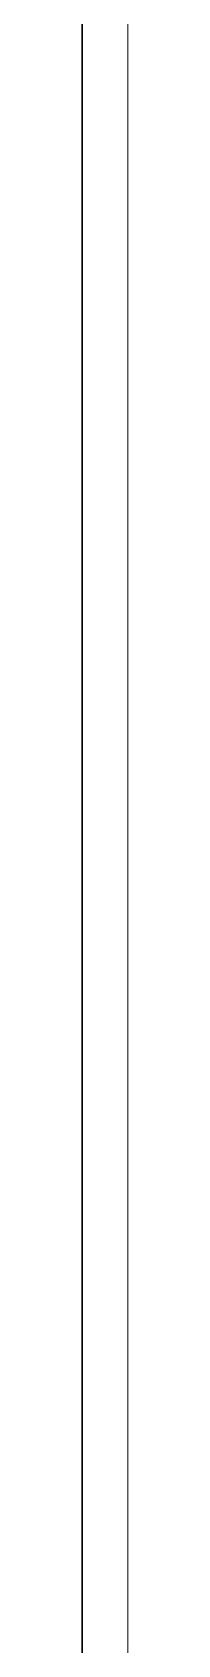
# Model space of a CAD drawing. Header units: millimetres. Extents: x -164500 to 426394, y -23753 to 102118.
# Drawn here: x 107173.7 to 107174.7, y 7886.56 to 7921.77 of the extents above; entities that cross this region are included whole.
import ezdxf

# ---------------------------------------------------------------- set-up
doc = ezdxf.new("R2010")
doc.units = ezdxf.units.MM
doc.layers.add('A-FLOR', color=7, linetype='Continuous', lineweight=9)
doc.layers.add('A-GENM-3', color=7, linetype='Continuous', lineweight=5)

# ---------------------------------------------------------------- blocks, each defined once
blk = doc.blocks.new('Рисунок_горы - Рисунок_горы-31934381-Объем проектирования 1 этажа')
at = {"layer": 'A-GENM-3'}
for p, q in [((107109, 10341.405), (107109, 6202.653)), ((107109, 8045.15), (107109, 7835.594)), ((107109, 8041.942), (107109, 8043.542))]:
    blk.add_line(p, q, dxfattribs=at)
for points in [[(107109, 8167.446), (107109, 8116.954), (107109, 8058.751), (107109, 8045.15)], [(107109, 8057.658), (107109, 8057.716), (107109, 8057.775), (107109, 8057.833)], [(107109, 8057.588), (107109, 8057.611), (107109, 8057.634), (107109, 8057.658)], [(107109, 8057.553), (107109, 8057.564), (107109, 8057.576), (107109, 8057.588)], [(107109, 8057.29), (107109, 8057.377), (107109, 8057.465), (107109, 8057.553)], [(107109, 8057.255), (107109, 8057.266), (107109, 8057.278), (107109, 8057.29)], [(107109, 8057.202), (107109, 8057.22), (107109, 8057.237), (107109, 8057.255)], [(107109, 8056.537), (107109, 8056.759), (107109, 8056.98), (107109, 8057.202)], [(107109, 8056.293), (107109, 8056.374), (107109, 8056.456), (107109, 8056.537)], [(107109, 8056.241), (107109, 8056.258), (107109, 8056.276), (107109, 8056.293)], [(107109, 8056.188), (107109, 8056.206), (107109, 8056.223), (107109, 8056.241)], [(107109, 8056.153), (107109, 8056.165), (107109, 8056.177), (107109, 8056.188)], [(107109, 8056.101), (107109, 8056.119), (107109, 8056.136), (107109, 8056.153)], [(107109, 8055.25), (107109, 8055.533), (107109, 8055.817), (107109, 8056.101)], [(107109, 8055.198), (107109, 8055.216), (107109, 8055.233), (107109, 8055.25)], [(107109, 8055.095), (107109, 8055.129), (107109, 8055.164), (107109, 8055.198)], [(107109, 8055.06), (107109, 8055.072), (107109, 8055.083), (107109, 8055.095)], [(107109, 8055.025), (107109, 8055.037), (107109, 8055.048), (107109, 8055.06)], [(107109, 8054.974), (107109, 8054.991), (107109, 8055.008), (107109, 8055.025)], [(107109, 8054.905), (107109, 8054.928), (107109, 8054.951), (107109, 8054.974)], [(107109, 8054.87), (107109, 8054.882), (107109, 8054.893), (107109, 8054.905)], [(107109, 8054.715), (107109, 8054.767), (107109, 8054.818), (107109, 8054.87)], [(107109, 8054.543), (107109, 8054.6), (107109, 8054.658), (107109, 8054.715)], [(107109, 8054.526), (107109, 8054.531), (107109, 8054.537), (107109, 8054.543)], [(107109, 8054.508), (107109, 8054.514), (107109, 8054.52), (107109, 8054.526)], [(107109, 8054.2), (107109, 8054.302), (107109, 8054.405), (107109, 8054.508)], [(107109, 8054.183), (107109, 8054.188), (107109, 8054.194), (107109, 8054.2)], [(107109, 8054.165), (107109, 8054.171), (107109, 8054.177), (107109, 8054.183)], [(107109, 8054.148), (107109, 8054.154), (107109, 8054.16), (107109, 8054.165)], [(107109, 8054.131), (107109, 8054.137), (107109, 8054.143), (107109, 8054.148)], [(107109, 8054.114), (107109, 8054.12), (107109, 8054.125), (107109, 8054.131)], [(107109, 8054.097), (107109, 8054.103), (107109, 8054.108), (107109, 8054.114)], [(107109, 8054.08), (107109, 8054.086), (107109, 8054.091), (107109, 8054.097)], [(107109, 8054.063), (107109, 8054.068), (107109, 8054.074), (107109, 8054.08)], [(107109, 8054.046), (107109, 8054.051), (107109, 8054.057), (107109, 8054.063)], [(107109, 8054.029), (107109, 8054.034), (107109, 8054.04), (107109, 8054.046)], [(107109, 8054.011), (107109, 8054.017), (107109, 8054.023), (107109, 8054.029)], [(107109, 8053.994), (107109, 8054), (107109, 8054.006), (107109, 8054.011)], [(107109, 8053.977), (107109, 8053.983), (107109, 8053.989), (107109, 8053.994)], [(107109, 8053.96), (107109, 8053.966), (107109, 8053.972), (107109, 8053.977)], [(107109, 8053.943), (107109, 8053.949), (107109, 8053.954), (107109, 8053.96)], [(107109, 8053.926), (107109, 8053.932), (107109, 8053.937), (107109, 8053.943)], [(107109, 8053.909), (107109, 8053.915), (107109, 8053.92), (107109, 8053.926)], [(107109, 8053.892), (107109, 8053.898), (107109, 8053.903), (107109, 8053.909)], [(107109, 8053.875), (107109, 8053.88), (107109, 8053.886), (107109, 8053.892)], [(107109, 8053.858), (107109, 8053.863), (107109, 8053.869), (107109, 8053.875)], [(107109, 8053.841), (107109, 8053.846), (107109, 8053.852), (107109, 8053.858)], [(107109, 8053.824), (107109, 8053.829), (107109, 8053.835), (107109, 8053.841)], [(107109, 8053.807), (107109, 8053.812), (107109, 8053.818), (107109, 8053.824)], [(107109, 8053.79), (107109, 8053.795), (107109, 8053.801), (107109, 8053.807)], [(107109, 8053.772), (107109, 8053.778), (107109, 8053.784), (107109, 8053.79)], [(107109, 8053.755), (107109, 8053.761), (107109, 8053.767), (107109, 8053.772)], [(107109, 8053.738), (107109, 8053.744), (107109, 8053.75), (107109, 8053.755)], [(107109, 8053.721), (107109, 8053.727), (107109, 8053.733), (107109, 8053.738)], [(107109, 8053.704), (107109, 8053.71), (107109, 8053.716), (107109, 8053.721)], [(107109, 8053.687), (107109, 8053.693), (107109, 8053.699), (107109, 8053.704)], [(107109, 8053.67), (107109, 8053.676), (107109, 8053.682), (107109, 8053.687)], [(107109, 8049.406), (107109, 8050.762), (107109, 8052.195), (107109, 8053.67)], [(107109, 8049.359), (107109, 8049.375), (107109, 8049.391), (107109, 8049.406)], [(107109, 8049.25), (107109, 8049.286), (107109, 8049.323), (107109, 8049.359)], [(107109, 8049.203), (107109, 8049.219), (107109, 8049.235), (107109, 8049.25)], [(107109, 8049.141), (107109, 8049.162), (107109, 8049.183), (107109, 8049.203)], [(107109, 8049.095), (107109, 8049.11), (107109, 8049.126), (107109, 8049.141)], [(107109, 8049.064), (107109, 8049.074), (107109, 8049.084), (107109, 8049.095)], [(107109, 8048.909), (107109, 8048.961), (107109, 8049.012), (107109, 8049.064)], [(107109, 8048.848), (107109, 8048.868), (107109, 8048.889), (107109, 8048.909)], [(107109, 8048.817), (107109, 8048.827), (107109, 8048.837), (107109, 8048.848)], [(107109, 8048.587), (107109, 8048.664), (107109, 8048.74), (107109, 8048.817)], [(107109, 8048.557), (107109, 8048.567), (107109, 8048.577), (107109, 8048.587)], [(107109, 8048.511), (107109, 8048.526), (107109, 8048.541), (107109, 8048.557)], [(107109, 8047.938), (107109, 8048.127), (107109, 8048.318), (107109, 8048.511)], [(107109, 8047.73), (107109, 8047.799), (107109, 8047.869), (107109, 8047.938)], [(107109, 8047.686), (107109, 8047.701), (107109, 8047.715), (107109, 8047.73)], [(107109, 8047.642), (107109, 8047.656), (107109, 8047.671), (107109, 8047.686)], [(107109, 8047.612), (107109, 8047.622), (107109, 8047.632), (107109, 8047.642)], [(107109, 8047.568), (107109, 8047.583), (107109, 8047.597), (107109, 8047.612)], [(107109, 8046.857), (107109, 8047.091), (107109, 8047.328), (107109, 8047.568)], [(107109, 8046.815), (107109, 8046.829), (107109, 8046.843), (107109, 8046.857)], [(107109, 8046.729), (107109, 8046.758), (107109, 8046.786), (107109, 8046.815)], [(107109, 8046.701), (107109, 8046.71), (107109, 8046.72), (107109, 8046.729)], [(107109, 8046.672), (107109, 8046.682), (107109, 8046.691), (107109, 8046.701)], [(107109, 8046.63), (107109, 8046.644), (107109, 8046.658), (107109, 8046.672)], [(107109, 8046.573), (107109, 8046.592), (107109, 8046.611), (107109, 8046.63)], [(107109, 8046.559), (107109, 8046.564), (107109, 8046.569), (107109, 8046.573)], [(107109, 8046.545), (107109, 8046.55), (107109, 8046.555), (107109, 8046.559)], [(107109, 8046.419), (107109, 8046.461), (107109, 8046.503), (107109, 8046.545)], [(107109, 8046.279), (107109, 8046.326), (107109, 8046.372), (107109, 8046.419)], [(107109, 8046.265), (107109, 8046.27), (107109, 8046.275), (107109, 8046.279)], [(107109, 8046.252), (107109, 8046.256), (107109, 8046.261), (107109, 8046.265)], [(107109, 8046.003), (107109, 8046.085), (107109, 8046.168), (107109, 8046.252)], [(107109, 8045.989), (107109, 8045.994), (107109, 8045.999), (107109, 8046.003)], [(107109, 8045.976), (107109, 8045.98), (107109, 8045.985), (107109, 8045.989)], [(107109, 8045.962), (107109, 8045.967), (107109, 8045.971), (107109, 8045.976)], [(107109, 8045.948), (107109, 8045.953), (107109, 8045.957), (107109, 8045.962)], [(107109, 8045.935), (107109, 8045.939), (107109, 8045.944), (107109, 8045.948)], [(107109, 8045.921), (107109, 8045.926), (107109, 8045.93), (107109, 8045.935)], [(107109, 8045.907), (107109, 8045.912), (107109, 8045.916), (107109, 8045.921)], [(107109, 8045.894), (107109, 8045.898), (107109, 8045.903), (107109, 8045.907)], [(107109, 8045.88), (107109, 8045.885), (107109, 8045.889), (107109, 8045.894)], [(107109, 8045.866), (107109, 8045.871), (107109, 8045.876), (107109, 8045.88)], [(107109, 8045.853), (107109, 8045.857), (107109, 8045.862), (107109, 8045.866)], [(107109, 8045.839), (107109, 8045.844), (107109, 8045.848), (107109, 8045.853)], [(107109, 8045.826), (107109, 8045.83), (107109, 8045.835), (107109, 8045.839)], [(107109, 8045.812), (107109, 8045.817), (107109, 8045.821), (107109, 8045.826)], [(107109, 8045.799), (107109, 8045.803), (107109, 8045.808), (107109, 8045.812)], [(107109, 8045.785), (107109, 8045.789), (107109, 8045.794), (107109, 8045.799)], [(107109, 8045.771), (107109, 8045.776), (107109, 8045.78), (107109, 8045.785)], [(107109, 8045.758), (107109, 8045.762), (107109, 8045.767), (107109, 8045.771)], [(107109, 8045.744), (107109, 8045.749), (107109, 8045.753), (107109, 8045.758)], [(107109, 8045.731), (107109, 8045.735), (107109, 8045.74), (107109, 8045.744)], [(107109, 8045.717), (107109, 8045.722), (107109, 8045.726), (107109, 8045.731)], [(107109, 8045.704), (107109, 8045.708), (107109, 8045.713), (107109, 8045.717)], [(107109, 8045.69), (107109, 8045.695), (107109, 8045.699), (107109, 8045.704)], [(107109, 8045.677), (107109, 8045.681), (107109, 8045.686), (107109, 8045.69)], [(107109, 8045.663), (107109, 8045.668), (107109, 8045.672), (107109, 8045.677)], [(107109, 8045.65), (107109, 8045.654), (107109, 8045.659), (107109, 8045.663)], [(107109, 8045.636), (107109, 8045.641), (107109, 8045.645), (107109, 8045.65)], [(107109, 8045.623), (107109, 8045.628), (107109, 8045.632), (107109, 8045.636)], [(107109, 8045.61), (107109, 8045.614), (107109, 8045.619), (107109, 8045.623)], [(107109, 8045.596), (107109, 8045.601), (107109, 8045.605), (107109, 8045.61)], [(107109, 8045.583), (107109, 8045.587), (107109, 8045.592), (107109, 8045.596)], [(107109, 8043.907), (107109, 8044.433), (107109, 8044.993), (107109, 8045.583)], [(107109, 8040.267), (107109, 8040.826), (107109, 8041.384), (107109, 8041.942)], [(107109, 8040.215), (107109, 8040.232), (107109, 8040.25), (107109, 8040.267)], [(107109, 8040.093), (107109, 8040.134), (107109, 8040.174), (107109, 8040.215)], [(107109, 8040.04), (107109, 8040.058), (107109, 8040.075), (107109, 8040.093)], [(107109, 8039.971), (107109, 8039.994), (107109, 8040.017), (107109, 8040.04)], [(107109, 8039.918), (107109, 8039.936), (107109, 8039.953), (107109, 8039.971)], [(107109, 8039.883), (107109, 8039.895), (107109, 8039.907), (107109, 8039.918)], [(107109, 8039.709), (107109, 8039.767), (107109, 8039.825), (107109, 8039.883)], [(107109, 8039.639), (107109, 8039.662), (107109, 8039.685), (107109, 8039.709)], [(107109, 8039.604), (107109, 8039.616), (107109, 8039.627), (107109, 8039.639)], [(107109, 8039.342), (107109, 8039.429), (107109, 8039.517), (107109, 8039.604)], [(107109, 8039.307), (107109, 8039.319), (107109, 8039.33), (107109, 8039.342)], [(107109, 8039.255), (107109, 8039.272), (107109, 8039.29), (107109, 8039.307)], [(107109, 8038.59), (107109, 8038.812), (107109, 8039.033), (107109, 8039.255)], [(107109, 8038.451), (107109, 8038.497), (107109, 8038.544), (107109, 8038.59)], [(107109, 8038.346), (107109, 8038.381), (107109, 8038.416), (107109, 8038.451)], [(107109, 8038.293), (107109, 8038.311), (107109, 8038.328), (107109, 8038.346)], [(107109, 8038.241), (107109, 8038.258), (107109, 8038.276), (107109, 8038.293)], [(107109, 8038.206), (107109, 8038.217), (107109, 8038.229), (107109, 8038.241)], [(107109, 8038.153), (107109, 8038.171), (107109, 8038.188), (107109, 8038.206)], [(107109, 8038.118), (107109, 8038.13), (107109, 8038.142), (107109, 8038.153)], [(107109, 8038.083), (107109, 8038.095), (107109, 8038.107), (107109, 8038.118)], [(107109, 8037.908), (107109, 8037.967), (107109, 8038.025), (107109, 8038.083)], [(107109, 8037.296), (107109, 8037.5), (107109, 8037.704), (107109, 8037.908)], [(107109, 8037.243), (107109, 8037.261), (107109, 8037.278), (107109, 8037.296)], [(107109, 8037.138), (107109, 8037.173), (107109, 8037.208), (107109, 8037.243)], [(107109, 8037.103), (107109, 8037.115), (107109, 8037.126), (107109, 8037.138)], [(107109, 8037.068), (107109, 8037.08), (107109, 8037.091), (107109, 8037.103)], [(107109, 8037.015), (107109, 8037.033), (107109, 8037.051), (107109, 8037.068)], [(107109, 8036.945), (107109, 8036.969), (107109, 8036.992), (107109, 8037.015)], [(107109, 8036.91), (107109, 8036.922), (107109, 8036.934), (107109, 8036.945)], [(107109, 8036.753), (107109, 8036.805), (107109, 8036.858), (107109, 8036.91)], [(107109, 8036.577), (107109, 8036.636), (107109, 8036.694), (107109, 8036.753)], [(107109, 8036.56), (107109, 8036.566), (107109, 8036.572), (107109, 8036.577)], [(107109, 8036.542), (107109, 8036.548), (107109, 8036.554), (107109, 8036.56)], [(107109, 8036.227), (107109, 8036.332), (107109, 8036.437), (107109, 8036.542)], [(107109, 8036.209), (107109, 8036.215), (107109, 8036.221), (107109, 8036.227)], [(107109, 8036.192), (107109, 8036.197), (107109, 8036.203), (107109, 8036.209)], [(107109, 8036.174), (107109, 8036.18), (107109, 8036.186), (107109, 8036.192)], [(107109, 8036.156), (107109, 8036.162), (107109, 8036.168), (107109, 8036.174)], [(107109, 8036.139), (107109, 8036.145), (107109, 8036.151), (107109, 8036.156)], [(107109, 8036.121), (107109, 8036.127), (107109, 8036.133), (107109, 8036.139)], [(107109, 8036.104), (107109, 8036.11), (107109, 8036.116), (107109, 8036.121)], [(107109, 8036.086), (107109, 8036.092), (107109, 8036.098), (107109, 8036.104)], [(107109, 8036.069), (107109, 8036.075), (107109, 8036.08), (107109, 8036.086)], [(107109, 8036.051), (107109, 8036.057), (107109, 8036.063), (107109, 8036.069)], [(107109, 8036.034), (107109, 8036.04), (107109, 8036.045), (107109, 8036.051)], [(107109, 8036.016), (107109, 8036.022), (107109, 8036.028), (107109, 8036.034)], [(107109, 8035.999), (107109, 8036.004), (107109, 8036.01), (107109, 8036.016)], [(107109, 8034.804), (107109, 8035.203), (107109, 8035.601), (107109, 8035.999)], [(107109, 8034.787), (107109, 8034.792), (107109, 8034.798), (107109, 8034.804)], [(107109, 8034.769), (107109, 8034.775), (107109, 8034.781), (107109, 8034.787)], [(107109, 8034.751), (107109, 8034.757), (107109, 8034.763), (107109, 8034.769)], [(107109, 8034.734), (107109, 8034.74), (107109, 8034.746), (107109, 8034.751)], [(107109, 8034.716), (107109, 8034.722), (107109, 8034.728), (107109, 8034.734)], [(107109, 8034.699), (107109, 8034.705), (107109, 8034.71), (107109, 8034.716)], [(107109, 8034.681), (107109, 8034.687), (107109, 8034.693), (107109, 8034.699)], [(107109, 8034.663), (107109, 8034.669), (107109, 8034.675), (107109, 8034.681)], [(107109, 8034.646), (107109, 8034.652), (107109, 8034.658), (107109, 8034.663)], [(107109, 8034.628), (107109, 8034.634), (107109, 8034.64), (107109, 8034.646)], [(107109, 8034.611), (107109, 8034.617), (107109, 8034.622), (107109, 8034.628)], [(107109, 8034.593), (107109, 8034.599), (107109, 8034.605), (107109, 8034.611)], [(107109, 8034.576), (107109, 8034.581), (107109, 8034.587), (107109, 8034.593)], [(107109, 8034.558), (107109, 8034.564), (107109, 8034.57), (107109, 8034.576)], [(107109, 8034.54), (107109, 8034.546), (107109, 8034.552), (107109, 8034.558)], [(107109, 8034.523), (107109, 8034.529), (107109, 8034.534), (107109, 8034.54)], [(107109, 8034.505), (107109, 8034.511), (107109, 8034.517), (107109, 8034.523)], [(107109, 8034.488), (107109, 8034.493), (107109, 8034.499), (107109, 8034.505)], [(107109, 8034.47), (107109, 8034.476), (107109, 8034.482), (107109, 8034.488)], [(107109, 8034.452), (107109, 8034.458), (107109, 8034.464), (107109, 8034.47)], [(107109, 8034.435), (107109, 8034.441), (107109, 8034.446), (107109, 8034.452)], [(107109, 8034.417), (107109, 8034.423), (107109, 8034.429), (107109, 8034.435)], [(107109, 8034.4), (107109, 8034.405), (107109, 8034.411), (107109, 8034.417)], [(107109, 8034.382), (107109, 8034.388), (107109, 8034.394), (107109, 8034.4)], [(107109, 8034.364), (107109, 8034.37), (107109, 8034.376), (107109, 8034.382)], [(107109, 8034.347), (107109, 8034.353), (107109, 8034.358), (107109, 8034.364)], [(107109, 8034.329), (107109, 8034.335), (107109, 8034.341), (107109, 8034.347)], [(107109, 8034.312), (107109, 8034.317), (107109, 8034.323), (107109, 8034.329)], [(107109, 8034.294), (107109, 8034.3), (107109, 8034.306), (107109, 8034.312)], [(107109, 8033.977), (107109, 8034.083), (107109, 8034.188), (107109, 8034.294)], [(107109, 8033.959), (107109, 8033.965), (107109, 8033.971), (107109, 8033.977)], [(107109, 8033.942), (107109, 8033.948), (107109, 8033.954), (107109, 8033.959)], [(107109, 8033.907), (107109, 8033.918), (107109, 8033.93), (107109, 8033.942)], [(107109, 8033.889), (107109, 8033.895), (107109, 8033.901), (107109, 8033.907)], [(107109, 8033.854), (107109, 8033.865), (107109, 8033.877), (107109, 8033.889)], [(107109, 8033.783), (107109, 8033.807), (107109, 8033.83), (107109, 8033.854)], [(107109, 8033.73), (107109, 8033.748), (107109, 8033.766), (107109, 8033.783)], [(107109, 8033.66), (107109, 8033.683), (107109, 8033.707), (107109, 8033.73)], [(107109, 8033.607), (107109, 8033.625), (107109, 8033.642), (107109, 8033.66)], [(107109, 8033.589), (107109, 8033.595), (107109, 8033.601), (107109, 8033.607)], [(107109, 8033.572), (107109, 8033.578), (107109, 8033.584), (107109, 8033.589)], [(107109, 8033.501), (107109, 8033.525), (107109, 8033.548), (107109, 8033.572)], [(107109, 8033.395), (107109, 8033.431), (107109, 8033.466), (107109, 8033.501)], [(107109, 8033.325), (107109, 8033.348), (107109, 8033.372), (107109, 8033.395)], [(107109, 8033.29), (107109, 8033.301), (107109, 8033.313), (107109, 8033.325)], [(107109, 8033.025), (107109, 8033.113), (107109, 8033.201), (107109, 8033.29)], [(107109, 8032.99), (107109, 8033.001), (107109, 8033.013), (107109, 8033.025)], [(107109, 8032.972), (107109, 8032.978), (107109, 8032.984), (107109, 8032.99)], [(107109, 8032.937), (107109, 8032.948), (107109, 8032.96), (107109, 8032.972)], [(107109, 8032.76), (107109, 8032.819), (107109, 8032.878), (107109, 8032.937)], [(107109, 8032.265), (107109, 8032.43), (107109, 8032.595), (107109, 8032.76)], [(107109, 8032.212), (107109, 8032.23), (107109, 8032.248), (107109, 8032.265)], [(107109, 8032.177), (107109, 8032.189), (107109, 8032.201), (107109, 8032.212)], [(107109, 8032.018), (107109, 8032.071), (107109, 8032.124), (107109, 8032.177)], [(107109, 8031.982), (107109, 8031.994), (107109, 8032.006), (107109, 8032.018)], [(107109, 8031.965), (107109, 8031.971), (107109, 8031.977), (107109, 8031.982)], [(107109, 8031.912), (107109, 8031.929), (107109, 8031.947), (107109, 8031.965)], [(107109, 8031.876), (107109, 8031.888), (107109, 8031.9), (107109, 8031.912)], [(107109, 8031.823), (107109, 8031.841), (107109, 8031.859), (107109, 8031.876)], [(107109, 8031.54), (107109, 8031.634), (107109, 8031.729), (107109, 8031.823)], [(107109, 8031.504), (107109, 8031.516), (107109, 8031.528), (107109, 8031.54)], [(107109, 8031.469), (107109, 8031.481), (107109, 8031.493), (107109, 8031.504)], [(107109, 8031.239), (107109, 8031.315), (107109, 8031.392), (107109, 8031.469)], [(107109, 8030.955), (107109, 8031.05), (107109, 8031.144), (107109, 8031.239)], [(107109, 8030.902), (107109, 8030.919), (107109, 8030.937), (107109, 8030.955)], [(107109, 8030.795), (107109, 8030.831), (107109, 8030.866), (107109, 8030.902)], [(107109, 8030.76), (107109, 8030.772), (107109, 8030.783), (107109, 8030.795)], [(107109, 8030.724), (107109, 8030.736), (107109, 8030.748), (107109, 8030.76)], [(107109, 8030.671), (107109, 8030.689), (107109, 8030.707), (107109, 8030.724)], [(107109, 8030.6), (107109, 8030.624), (107109, 8030.647), (107109, 8030.671)], [(107109, 8030.564), (107109, 8030.576), (107109, 8030.588), (107109, 8030.6)], [(107109, 8030.405), (107109, 8030.458), (107109, 8030.511), (107109, 8030.564)], [(107109, 8030.227), (107109, 8030.286), (107109, 8030.345), (107109, 8030.405)], [(107109, 8030.209), (107109, 8030.215), (107109, 8030.221), (107109, 8030.227)], [(107109, 8030.191), (107109, 8030.197), (107109, 8030.203), (107109, 8030.209)], [(107109, 8029.871), (107109, 8029.978), (107109, 8030.085), (107109, 8030.191)], [(107109, 8029.854), (107109, 8029.859), (107109, 8029.865), (107109, 8029.871)], [(107109, 8029.836), (107109, 8029.842), (107109, 8029.848), (107109, 8029.854)], [(107109, 8029.818), (107109, 8029.824), (107109, 8029.83), (107109, 8029.836)], [(107109, 8029.8), (107109, 8029.806), (107109, 8029.812), (107109, 8029.818)], [(107109, 8029.782), (107109, 8029.788), (107109, 8029.794), (107109, 8029.8)], [(107109, 8029.765), (107109, 8029.77), (107109, 8029.776), (107109, 8029.782)], [(107109, 8029.747), (107109, 8029.753), (107109, 8029.759), (107109, 8029.765)], [(107109, 8029.729), (107109, 8029.735), (107109, 8029.741), (107109, 8029.747)], [(107109, 8029.711), (107109, 8029.717), (107109, 8029.723), (107109, 8029.729)], [(107109, 8029.693), (107109, 8029.699), (107109, 8029.705), (107109, 8029.711)], [(107109, 8029.676), (107109, 8029.682), (107109, 8029.687), (107109, 8029.693)], [(107109, 8029.658), (107109, 8029.664), (107109, 8029.67), (107109, 8029.676)], [(107109, 8029.64), (107109, 8029.646), (107109, 8029.652), (107109, 8029.658)], [(107109, 8027.569), (107109, 8028.261), (107109, 8028.952), (107109, 8029.64)], [(107109, 8027.515), (107109, 8027.533), (107109, 8027.551), (107109, 8027.569)], [(107109, 8027.497), (107109, 8027.503), (107109, 8027.509), (107109, 8027.515)], [(107109, 8027.479), (107109, 8027.485), (107109, 8027.491), (107109, 8027.497)], [(107109, 8027.461), (107109, 8027.467), (107109, 8027.473), (107109, 8027.479)], [(107109, 8027.443), (107109, 8027.449), (107109, 8027.455), (107109, 8027.461)], [(107109, 8027.425), (107109, 8027.431), (107109, 8027.437), (107109, 8027.443)], [(107109, 8027.407), (107109, 8027.413), (107109, 8027.419), (107109, 8027.425)], [(107109, 8027.389), (107109, 8027.395), (107109, 8027.401), (107109, 8027.407)], [(107109, 8027.371), (107109, 8027.377), (107109, 8027.383), (107109, 8027.389)], [(107109, 8027.354), (107109, 8027.359), (107109, 8027.365), (107109, 8027.371)], [(107109, 8027.336), (107109, 8027.342), (107109, 8027.348), (107109, 8027.354)], [(107109, 8027.318), (107109, 8027.324), (107109, 8027.33), (107109, 8027.336)], [(107109, 8027.3), (107109, 8027.306), (107109, 8027.312), (107109, 8027.318)], [(107109, 8027.282), (107109, 8027.288), (107109, 8027.294), (107109, 8027.3)], [(107109, 8027.264), (107109, 8027.27), (107109, 8027.276), (107109, 8027.282)], [(107109, 8027.246), (107109, 8027.252), (107109, 8027.258), (107109, 8027.264)], [(107109, 8027.228), (107109, 8027.234), (107109, 8027.24), (107109, 8027.246)], [(107109, 8027.21), (107109, 8027.216), (107109, 8027.222), (107109, 8027.228)], [(107109, 8027.174), (107109, 8027.186), (107109, 8027.198), (107109, 8027.21)], [(107109, 8027.12), (107109, 8027.138), (107109, 8027.156), (107109, 8027.174)], [(107109, 8027.102), (107109, 8027.108), (107109, 8027.114), (107109, 8027.12)], [(107109, 8027.084), (107109, 8027.09), (107109, 8027.096), (107109, 8027.102)], [(107109, 8026.995), (107109, 8027.025), (107109, 8027.055), (107109, 8027.084)], [(107109, 8026.941), (107109, 8026.959), (107109, 8026.977), (107109, 8026.995)], [(107109, 8026.923), (107109, 8026.929), (107109, 8026.935), (107109, 8026.941)], [(107109, 8026.887), (107109, 8026.899), (107109, 8026.911), (107109, 8026.923)], [(107109, 8026.833), (107109, 8026.851), (107109, 8026.869), (107109, 8026.887)], [(107109, 8026.797), (107109, 8026.809), (107109, 8026.821), (107109, 8026.833)], [(107109, 8026.761), (107109, 8026.773), (107109, 8026.785), (107109, 8026.797)], [(107109, 8026.725), (107109, 8026.737), (107109, 8026.749), (107109, 8026.761)], [(107109, 8026.618), (107109, 8026.654), (107109, 8026.69), (107109, 8026.725)], [(107109, 8026.582), (107109, 8026.594), (107109, 8026.606), (107109, 8026.618)], [(107109, 8026.528), (107109, 8026.546), (107109, 8026.564), (107109, 8026.582)], [(107109, 8025.844), (107109, 8026.072), (107109, 8026.3), (107109, 8026.528)], [(107109, 8025.646), (107109, 8025.712), (107109, 8025.778), (107109, 8025.844)], [(107109, 8025.592), (107109, 8025.61), (107109, 8025.628), (107109, 8025.646)], [(107109, 8025.537), (107109, 8025.555), (107109, 8025.573), (107109, 8025.592)], [(107109, 8025.483), (107109, 8025.501), (107109, 8025.519), (107109, 8025.537)], [(107109, 8025.447), (107109, 8025.459), (107109, 8025.471), (107109, 8025.483)], [(107109, 8025.411), (107109, 8025.423), (107109, 8025.435), (107109, 8025.447)], [(107109, 8025.393), (107109, 8025.399), (107109, 8025.405), (107109, 8025.411)], [(107109, 8025.285), (107109, 8025.321), (107109, 8025.357), (107109, 8025.393)], [(107109, 8025.122), (107109, 8025.176), (107109, 8025.231), (107109, 8025.285)], [(107109, 8025.086), (107109, 8025.098), (107109, 8025.11), (107109, 8025.122)], [(107109, 8025.05), (107109, 8025.062), (107109, 8025.074), (107109, 8025.086)], [(107109, 8024.869), (107109, 8024.929), (107109, 8024.99), (107109, 8025.05)], [(107109, 8024.688), (107109, 8024.749), (107109, 8024.809), (107109, 8024.869)], [(107109, 8024.652), (107109, 8024.664), (107109, 8024.676), (107109, 8024.688)], [(107109, 8024.507), (107109, 8024.556), (107109, 8024.604), (107109, 8024.652)], [(107109, 8024.471), (107109, 8024.483), (107109, 8024.495), (107109, 8024.507)], [(107109, 8024.453), (107109, 8024.459), (107109, 8024.465), (107109, 8024.471)], [(107109, 8024.344), (107109, 8024.381), (107109, 8024.417), (107109, 8024.453)], [(107109, 8024.308), (107109, 8024.32), (107109, 8024.332), (107109, 8024.344)], [(107109, 8024.272), (107109, 8024.284), (107109, 8024.296), (107109, 8024.308)], [(107109, 8024.218), (107109, 8024.236), (107109, 8024.254), (107109, 8024.272)], [(107109, 8024.181), (107109, 8024.193), (107109, 8024.205), (107109, 8024.218)], [(107109, 8024.145), (107109, 8024.157), (107109, 8024.169), (107109, 8024.181)], [(107109, 8024.109), (107109, 8024.121), (107109, 8024.133), (107109, 8024.145)], [(107109, 8024.036), (107109, 8024.06), (107109, 8024.085), (107109, 8024.109)], [(107109, 8024), (107109, 8024.012), (107109, 8024.024), (107109, 8024.036)], [(107109, 8023.946), (107109, 8023.964), (107109, 8023.982), (107109, 8024)], [(107109, 8023.818), (107109, 8023.861), (107109, 8023.903), (107109, 8023.946)], [(107109, 8023.782), (107109, 8023.794), (107109, 8023.806), (107109, 8023.818)], [(107109, 8023.764), (107109, 8023.77), (107109, 8023.776), (107109, 8023.782)], [(107109, 8023.746), (107109, 8023.752), (107109, 8023.758), (107109, 8023.764)], [(107109, 8023.728), (107109, 8023.734), (107109, 8023.74), (107109, 8023.746)], [(107109, 8023.71), (107109, 8023.716), (107109, 8023.722), (107109, 8023.728)], [(107109, 8023.528), (107109, 8023.588), (107109, 8023.649), (107109, 8023.71)], [(107109, 8023.401), (107109, 8023.443), (107109, 8023.485), (107109, 8023.528)], [(107109, 8023.382), (107109, 8023.389), (107109, 8023.395), (107109, 8023.401)], [(107109, 8023.364), (107109, 8023.37), (107109, 8023.376), (107109, 8023.382)], [(107109, 8023.346), (107109, 8023.352), (107109, 8023.358), (107109, 8023.364)], [(107109, 8023.328), (107109, 8023.334), (107109, 8023.34), (107109, 8023.346)], [(107109, 8023.31), (107109, 8023.316), (107109, 8023.322), (107109, 8023.328)], [(107109, 8023.292), (107109, 8023.298), (107109, 8023.304), (107109, 8023.31)], [(107109, 8023.273), (107109, 8023.279), (107109, 8023.285), (107109, 8023.292)], [(107109, 8023.255), (107109, 8023.261), (107109, 8023.267), (107109, 8023.273)], [(107109, 8023.237), (107109, 8023.243), (107109, 8023.249), (107109, 8023.255)], [(107109, 8023.219), (107109, 8023.225), (107109, 8023.231), (107109, 8023.237)], [(107109, 8023.201), (107109, 8023.207), (107109, 8023.213), (107109, 8023.219)], [(107109, 8023.182), (107109, 8023.188), (107109, 8023.195), (107109, 8023.201)], [(107109, 8023.164), (107109, 8023.17), (107109, 8023.176), (107109, 8023.182)], [(107109, 8023.019), (107109, 8023.067), (107109, 8023.116), (107109, 8023.164)], [(107109, 8022.982), (107109, 8022.994), (107109, 8023.006), (107109, 8023.019)], [(107109, 8022.818), (107109, 8022.873), (107109, 8022.928), (107109, 8022.982)], [(107109, 8022.654), (107109, 8022.709), (107109, 8022.764), (107109, 8022.818)], [(107109, 8022.618), (107109, 8022.63), (107109, 8022.642), (107109, 8022.654)]]:
    blk.add_open_spline(points, degree=3, dxfattribs=at)
for points, knots in [([(107109, 7955.53), (107109, 7955.53), (107109, 8012.159), (107109, 8097.926), (107109, 8148.48)], [0.77777778, 0.77777778, 0.77777778, 0.77777778, 0.77777779, 0.8, 0.8, 0.8, 0.8]), ([(107109, 8148.48), (107109, 8148.48), (107109, 8097.926), (107109, 8012.159), (107109, 7955.53)], [0.26618705, 0.26618705, 0.26618705, 0.26618705, 0.26618706, 0.273381295, 0.273381295, 0.273381295, 0.273381295]), ([(107109, 8043.542), (107109, 8043.542), (107109, 8043.661), (107109, 8043.783), (107109, 8043.907)], [0.6666666667, 0.6666666667, 0.6666666667, 0.6666666667, 0.6666666767, 0.6669382035, 0.6669382035, 0.6669382035, 0.6669382035])]:
    blk.add_open_spline(points, degree=3, knots=knots, dxfattribs=at)

msp = doc.modelspace()

# ---------------------------------------------------------------- linework, layer by layer
msp.add_line((107173.702, 8581.564), (107173.702, 7600.418))
for points in [[(107173.702, 7749.458), (107173.702, 7854.686), (107173.702, 7954.075), (107173.702, 8047.623)], [(107173.702, 8047.623), (107173.702, 7957.629), (107173.702, 7857.712), (107173.702, 7747.874)]]:
    msp.add_open_spline(points, degree=3)
at = {"layer": 'A-FLOR'}
msp.add_line((107174.702, 10243.938), (107174.702, 33.938), dxfattribs=at)

# ---------------------------------------------------------------- block references
msp.add_blockref('Рисунок_горы - Рисунок_горы-31934381-Объем проектирования 1 этажа', (64.702, -136.062))

doc.saveas('drawing.dxf')
